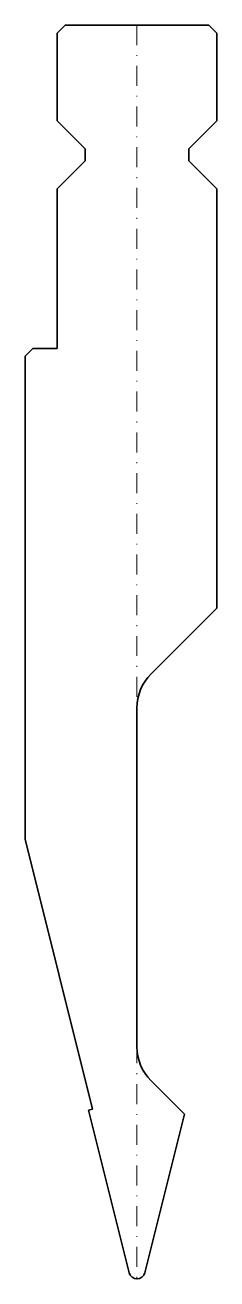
# Model space of a CAD drawing. Header units: millimetres. Extents: x -14 to 10, y 0 to 157.
import ezdxf

# ---------------------------------------------------------------- set-up
doc = ezdxf.new("R2010")
doc.units = ezdxf.units.MM
doc.header["$LTSCALE"] = 5
doc.linetypes.add('AUSGEZOGEN', pattern=[0])
doc.linetypes.add('DASHDOT', pattern=[1, 0.5, -0.25, 0, -0.25])
doc.layers.add('2', color=7, linetype='Continuous')

msp = doc.modelspace()

# ---------------------------------------------------------------- linework, layer by layer
at = {"layer": '2', "color": 7, "linetype": 'AUSGEZOGEN', "lineweight": 35}
for p, q in [((-9, 157), (-10, 156)), ((-10, 156), (-10, 145)), ((9, 157), (-9, 157)), ((10, 156), (9, 157)), ((10, 145), (10, 156)), ((-10, 145), (-6.5, 141.5)), ((6.5, 141.5), (10, 145)), ((-6.5, 141.5), (-6.5, 140)), ((6.5, 140), (6.5, 141.5)), ((-6.5, 140), (-10, 136.5)), ((10, 136.5), (6.5, 140)), ((-10, 136.5), (-10, 116.5)), ((10, 84), (10, 136.5)), ((-13.03, 116.5), (-14, 115.53)), ((-10, 116.5), (-13.03, 116.5)), ((-14, 115.53), (-14, 55.08)), ((1.76, 75.76), (10, 84)), ((0, 29.06), (0, 71.51)), ((-14, 55.08), (-5.57, 21.26)), ((5.93, 20.65), (1.76, 24.82)), ((-5.57, 21.26), (-6.05, 21.13)), ((-6.05, 21.13), (-0.97, 0.76)), ((0.97, 0.76), (5.93, 20.65))]:
    msp.add_line(p, q, dxfattribs=at)
at = {"layer": '2', "color": 7, "linetype": 'DASHDOT', "lineweight": 18}
msp.add_line((0, 157), (0, 0), dxfattribs=at)
at = {"layer": '2', "color": 7, "linetype": 'AUSGEZOGEN', "lineweight": 35}
for centre, radius, start, end in [((6, 71.51), 6, 135, 180), ((6, 29.06), 6, 180, 225), ((0, 1), 1, 194, 346)]:
    msp.add_arc(centre, radius, start, end, dxfattribs=at)

doc.saveas('drawing.dxf')
